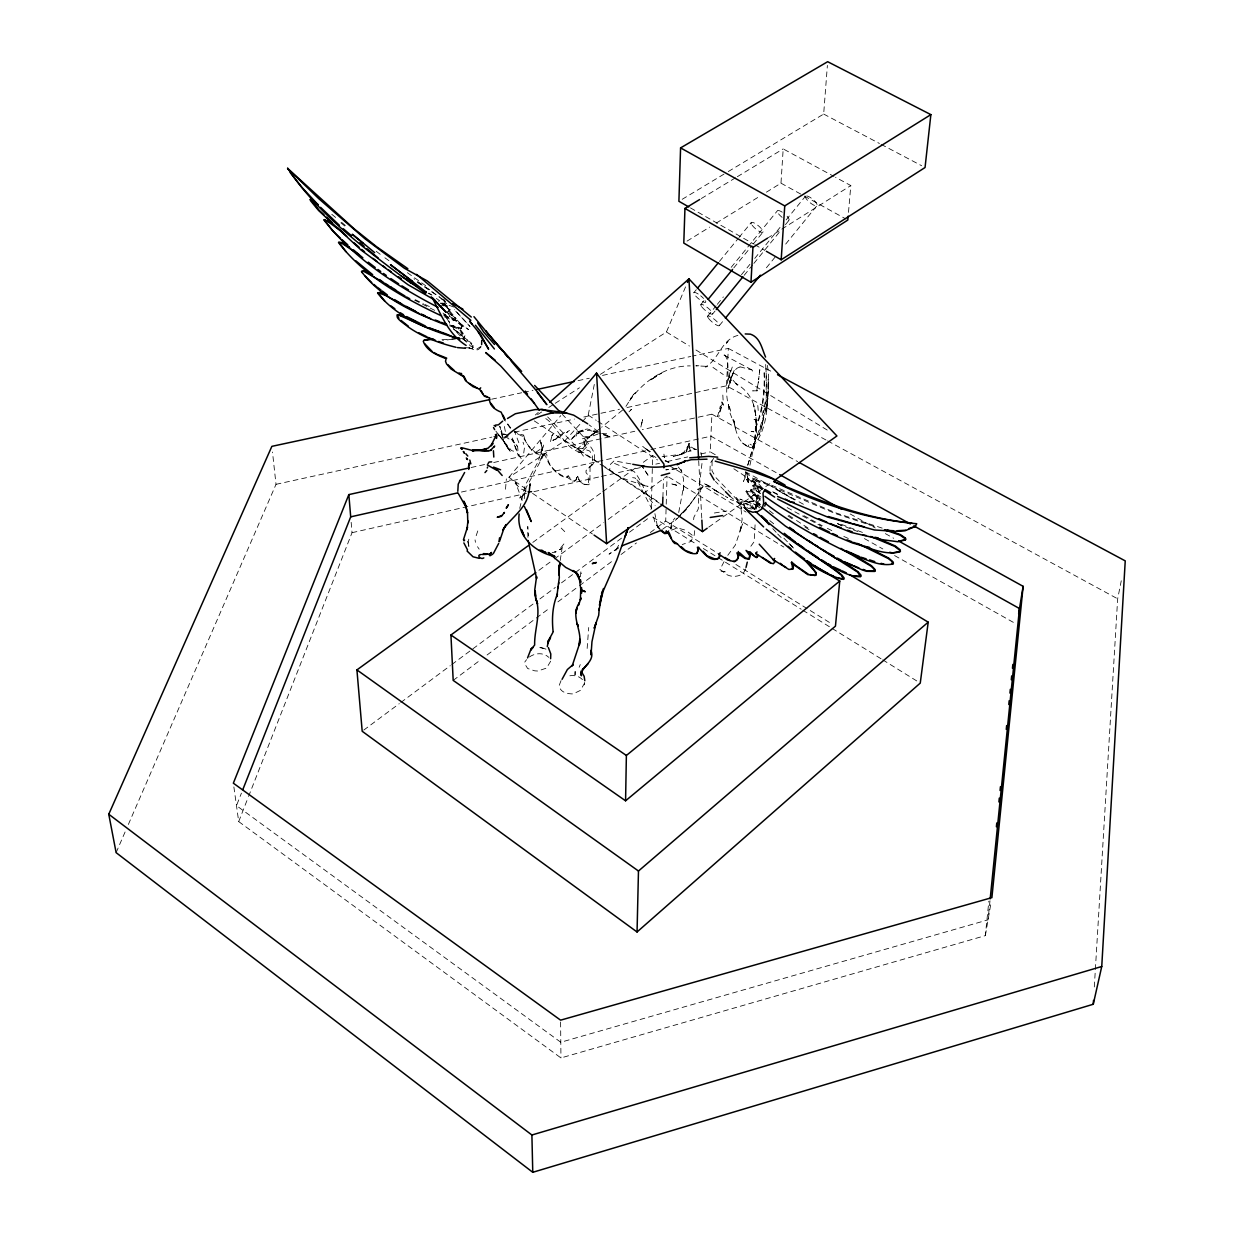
<?xml version="1.0" encoding="UTF-8"?>
<svg xmlns="http://www.w3.org/2000/svg" width="1234" height="1234" viewBox="0 0 1234 1234"><rect width="100%" height="100%" fill="white"/><g stroke="black" fill="none" stroke-linecap="round" stroke-linejoin="round"><path stroke-width="0.75" stroke-dasharray="5 3.75" d="M590.083 466.653L589.883 483.173L588.741 484.731L582.942 484.499L576.587 477.342L577.666 476.293L579.348 480.134L583.343 484.098L588.741 484.731L588.001 475.044L586.011 472.622L586.027 470.648L590.747 465.928M529.201 482.093L542.744 456.919L543.438 454.683L541.448 445.443L541.155 453.634L543.839 444.163L537.885 462.195L525.252 485.147L519.699 508.501M524.249 498.783L525.237 489.204L527.628 484.947M468.874 546.06L467.532 540.893M527.921 537.314L527.751 526.486L528.43 535.849M651.321 508.531L652.647 455.516L655.933 457.506M650.318 532.564L665.712 521.01L666.175 506.033M666.221 504.166L667.085 476.093L605.323 521.504M662.889 497.379L663.491 478.915M505.508 489.25L506.356 478.9M755.979 509.426L756.504 497.132L755.979 509.426L756.195 507.189M715.242 454.698L710.213 451.86L711.91 414.177L642.312 429.602M825.962 439.983L726.471 385.81L728.338 348.404L692.644 356.071M1094.311 986.969L1117.665 598.814L1121.274 580.751M766.407 192.165L780.983 183.172L783.189 148.913L833.906 176.4M694.696 530.651L694.202 535.217L690.731 541.556L682.217 544.533M755.085 524.836L754.159 541.695L749.069 548.698M701.976 463.46L699.169 486.998L698.259 508.979L693.863 517.293L693.292 523.401M728.261 171.557L823.664 114.068L827.382 65.448M580.443 576.833L580.936 570.602L581.307 573.563M587.153 648.452L588.711 627.504M727.813 380.041L732.317 366.93C725.777 380.72 724.435 398.135 730.96 412.002L728.492 403.626L728.77 409.688L732.564 419.791L734.739 422.105L732.564 419.791M848.483 212.371L850.812 185.563L835.588 177.326M756.257 508.207L758.416 490.608L757.383 484.653L754.699 482.016L746.292 479.44L748.853 482.463L746.755 473.64M233.874 786.937L238.702 821.582L560.946 1057.939L985.349 935.619L988.835 901.236M989.992 900.743L988.064 919.839L560.791 1042.252L236.481 805.632L241.417 793.154M560.19 560.544L562.18 547.603L564.015 543.808L558.925 550.056L561.763 548.498L554.868 551.937M678.715 512.465L683.775 485.841L683.374 491.98L683.559 479.131L681.06 469.676L682.618 472.591L678.268 467.023M523.74 452.986L524.573 446.693L523.031 442.219M561.054 680.597L559.295 685.148C559.326 692.259 567.424 693.94 573.131 693.924L580.396 690.392L584.577 683.142C582.278 676.911 575.214 674.551 569.121 675.923M712.08 460.837L712.003 470.817L715.226 476.339M762.319 424.712L763.676 415.164L762.643 423.879L758.987 434.985L761.794 427.473M468.935 348.266L472.329 348.605L473.239 345.721L470.771 342.404L463.552 338.563M472.329 348.605L473.239 345.721M468.473 541.14L468.781 539.181M576.587 477.342L576.17 479.98L573.733 481.692L566.977 477.111L565.743 477.635C556.133 474.781 548.513 465.403 545.521 455.886L536.235 453.68L529.926 448.22L522.429 436.327L515.812 432.918M443.052 306.078L443.422 303.888L445.459 302.145L441.865 299.075M584.345 684.824L584.685 682.865M985.349 935.619L991.257 901.344M476.185 535.679L478.005 530.281M526.255 489.08L508.917 477.296L565.064 440.569L588.202 415.164L594.742 382.232M748.622 445.042L748.328 445.968A3.394 2.915 -29 0 0 751.228 447.618L752.971 445.875L750.01 444.178M550.487 441.571L551.752 436.527M747.681 465.233C755.964 438.564 765.836 400.402 735.865 383.512L738.148 386.072L730.05 376.802M722.245 404.629L720.224 406.572L717.556 416.521L722.245 404.629L721.859 401.852L723.417 405.292L721.412 407.235L718.743 417.185M759.666 503.379L757.661 503.919L757.923 507.853M754.992 508.115L757.661 503.919M731.407 377.666L734.415 369.969L730.914 377.866M464.956 335.694L463.706 338.44L464.956 335.694L460.637 329.941L453.032 325.452M550.673 661.193L546.585 668.057L537.823 671.034L534.754 670.849L527.643 668.489L524.944 664.123L524.743 662.103L526.563 659.65M547.649 416.922L577.867 448.173L582.741 448.544L589.852 451.12L592.351 455.963L592.443 461.84L591.194 465.85L593.261 463.814L594.51 459.804L594.603 453.788L592.104 448.929L584.299 437.7L562.334 414.346M747.819 465.11L752.555 449.562L756.01 432.579L756.257 419.282L755.995 424.666L755.81 415.38L753.511 404.567C757.784 419.761 757.321 436.003 753.28 451.181L754.977 441.587L749.655 466.529M745.984 472.514L743.47 481.43L747.094 473.393M577.666 476.293L575.275 481.013M670.602 528.198L671.898 521.751L674.998 518.049M238.702 821.582L247.849 798.259M248.558 796.47L352.029 532.687L350.857 518.604M449.839 326.007L460.899 328.676L462.488 325.761L457.243 320.223L444.98 314.315M460.899 328.676L462.488 325.761L458.061 322.969L462.488 325.761M576.047 436.157L577.142 433.442L580.319 432.795M579.162 667.239L580.258 664.586M600.372 374.38L666.437 332.023L685.95 285.964M731.346 377.172C733.52 373.131 735.402 366.714 741.094 367.084L739.305 366.621L752.03 369.984L753.696 373.177M116.119 852.648L125.297 831.5M128.367 824.451L276.015 484.33L272.483 452.045M670.525 529.016L671.99 525.823L670.648 528.707M618.65 545.258L615.072 551.521L617.308 548.42M727.782 555.315L735.294 545.104L742.544 523.91L739.829 531.777L742.143 519.499L740.708 505.632L741.757 508.716L735.541 496.716L741.819 503.827L730.327 499.354M745.706 568.874L743.331 573.301C737.238 577.928 727.721 577.327 722.769 571.327L719.916 569.614L724.096 561.609M629.556 400.834C643.022 381.399 665.789 365.557 690.3 365.896M650.889 509.503L651.583 508.331L638.641 483.466L635.124 477.974L632.595 477.666M625.947 406.418L633.366 394.633L630.79 398.243M525.962 490.931L523.139 495.358L519.73 498.012L526.008 493.399M678.654 516.707L689.297 505.338L702.933 486.782L697.611 489.374L706.203 486.535L712.064 487.353L703.642 483.188L727.751 497.703L725.33 496.191M693.431 499.693L695.158 497.317L685.657 510.352L679.518 516.383M713.684 458.416L710.244 463.166L709.997 471.697M719.376 325.575L724.204 319.652M766.407 267.778L776.047 255.916M785.703 244.07L817.062 205.523M733.767 267.917L752.046 245.551M753.264 244.054L762.998 232.115M707.653 316.166L716.106 305.801M717.324 304.32L723.355 296.916M741.464 274.704L749.917 264.338M754.745 258.415L780.104 227.318M786.135 219.914L805.463 196.221M712.635 314.007L715.057 311.03M744.179 275.305L752.678 264.878M753.881 263.397L780.582 230.635M785.426 224.681L789.066 220.223M693.863 292.659L696.3 289.682M719.468 261.377L737.762 239.01M738.981 237.53L751.167 222.629M700.819 304.52L704.46 300.063M731.191 267.346L777.358 210.829M508.917 477.296L560.76 415.657M444.749 317.045L453.726 320.732L455.978 318.326L449.5 310.783M453.726 320.732L455.978 318.326L447.402 312.325M582.741 448.544L586.736 443.947L588.387 444.471M762.288 489.389L755.948 485.271L752.03 480.381L752.632 479.733L762.951 483.759M882.171 528.121L835.711 512.835L769.815 484.422L758.694 480.828L754.637 478.345L754.036 479.008L835.079 513.467L877.929 527.674M760.036 493.307L756.349 490.762L752.694 485.826L755.578 484.052L759.65 486.72M752.694 485.826L755.578 484.052M760.576 500.094L753.712 494.865L750.411 489.929L753.65 488.494L757.83 489.142L760.746 491.009M680.952 514.208L689.297 505.338M760.684 506.866L748.514 495.914L745.999 491.302L749.377 490.314L752.509 491.41L760.992 497.148M753.156 508.747L750.735 505.94L749.3 501.359L754.313 500.803L760.684 504.475M600.542 433.628L589.281 430.28L575.723 432.517L581.569 430.419L583.836 429.941L576.617 433.55L570.201 440.26C575.46 436.126 580.103 429.941 587.153 429L597.256 431.514M746.663 510.12L744.596 507.853L743.701 503.657L746.246 503.148L755.177 508.716M629.001 411.832L631.453 409.333L629.186 411.539M580.366 446.23L576.031 450.364M622.538 410.104L601.637 427.211M566.977 477.111L568.257 475.846L572.607 481.167L575.661 480.628M544.132 454.775L545.428 453.541L546.816 454.636C547.48 465.017 556.858 474.18 566.144 477.249L568.257 475.846M522.429 436.327L523.74 435.093L519.036 433.967L514.146 431.021M545.783 418.588C558.925 427.319 564.709 450.194 581.337 452.23L587.585 446.122L586.736 443.947M752.833 446.507C768.643 428.815 767.455 401.806 768.18 379.486C769.8 401.482 762.01 422.444 754.421 442.667C765.99 418.233 771.42 391.271 767.27 364.308M662.504 529.324L677.188 518.527M675.214 520.362L680.736 515.272M757.46 502.053L759.296 500.372L759.496 498.181L762.196 498.181M633.351 394.587L635.525 392.613M535.386 414.979L538.255 412.434M443.068 304.767L447.017 305.831L450.086 309.873L447.495 311.893M441.278 306.063L443.299 304.351L447.448 304.659M588.711 467.933L593.261 463.814M596.67 431.329L586.952 439.088L600.187 428.337M448.127 311.354L450.086 309.873L441.14 302.993M597.935 434.075L586.983 438.008L596.608 431.298M453.187 680.397L480.905 659.604M487.06 654.992L534.816 619.175M536.343 618.033L550.21 607.637M557.907 601.853L577.928 586.844M579.471 585.687L613.36 560.282M621.057 554.498L636.451 542.945M363.737 730.112L399.276 703.658M400.819 702.501L450.271 665.681M451.814 664.524L533.705 603.549M539.89 598.937L555.331 587.446M561.516 582.834L573.872 573.625M575.414 572.483L621.766 537.962M629.494 532.209L648.035 518.403M538.934 570.309L552.832 560.097M554.375 558.956L603.781 522.63M532.795 542.405L601.282 492.752M602.84 491.626L635.525 467.933M643.315 462.287L652.647 455.516M708.732 527.134L772.823 481.553M752.03 480.381L754.637 478.345M535.772 452.323L541.371 448.528M588.803 436.975L593.369 433.967L590.87 435.617M618.419 547.989L609.041 554.159L618.604 547.587M537.515 414.655L542.358 411.554M548.806 407.421L553.634 404.32M555.238 403.302L579.425 387.8M767.378 238.255L780.212 230.156M781.816 229.138L850.812 185.563M687.029 241.108L709.704 227.118M716.183 223.123L759.928 196.16M701.328 198.52L735.711 177.681M737.346 176.693L783.189 148.913M682.201 199.306L726.61 172.544M446.677 303.209L444.502 304.382L438.456 301.019M440.523 303.117L443.87 304.937L446.045 303.78L444.07 301.081M724.019 355.114L752.03 369.984M529.417 656.982C535.186 652.879 543.407 652.277 548.791 657.352M582.587 444.379L584.7 443.407L583.481 439.242L585.178 446.045L587.585 446.122L584.299 437.7L585.132 439.859M545.428 453.541L538.888 454.559C531.669 450.379 525.113 443.592 523.74 435.093M671.512 530.142L677.389 527.905L685.225 530.096M582.463 438.81L589.204 436.497L584.607 436.759M509.21 480.227L512.372 479.933M737.901 335.417C721.119 339.473 719.175 359.618 705.293 366.976L708.594 366.452L696.284 365.835M750.411 489.929L757.244 489.79L760.051 491.718M755.532 506.279L757.522 505.739L739.876 499.107L761.008 506.526M461.022 335.756L462.21 335.447L461.902 333.766L457.367 327.534M452.091 339.227L442.605 340.584M352.029 532.687L526.424 493.338M533.936 491.641L599.57 476.833M601.436 476.401L640.816 467.516M655.825 464.138L659.573 463.29M667.07 461.593L687.708 456.935M700.835 453.973L710.213 451.86M461.393 492.058L649.007 450.055M650.889 449.623L710.923 436.188L778.006 473.655M471.126 467.516L486.165 464.185M493.693 462.519L634.785 431.268M276.015 484.33L491.857 437.114M493.739 436.713L504.999 434.245M514.377 432.193L574.442 419.066M583.836 417.015L619.483 409.21M626.995 407.559L726.471 385.81M491.656 399.199L521.704 392.751M523.586 392.335L532.98 390.33M578.067 380.658L589.328 378.236M602.485 375.414L690.778 356.472M581.569 430.419L582.895 430.126M576.617 433.55L578.252 433.211M743.177 504.197L745.737 503.688L754.437 509.426M552.169 552.616L555.994 551.907L552.817 551.552M714.347 513.005L726.857 510.999M460.698 338.471L464.262 337.977M745.999 491.302L751.907 492.042L760.129 498.012M748.776 501.899L753.789 501.359L759.959 505.2M662.134 456.673L682.032 454.205L690.963 450.425L673.255 456.688L682.032 454.205L679.949 454.513L684.099 451.968L689.621 443.546L685.734 453.341L688.387 443.006L690.978 451.551L687.77 444.379L690.068 447.448L688.31 445.459L694.125 448.698M578.098 452.446L581.337 452.23M441.988 339.674L448.59 339.396M695.775 365.835L698.876 365.758M464.586 347.618L472.9 348.142M746.585 490.669L749.115 495.281L755.146 495.389L760.514 498.752M601.652 433.442L606.434 433.859L603.38 433.489M752 508.994L748.606 508.547L740.585 503.302L716.029 477.728M696.238 449.33L693.801 449.022L696.439 449.5M596.207 431.792L593.384 431.406L596.917 431.977M743.701 503.657L745.12 507.313L750.318 507.914M721.119 571.219L725.176 571.836L722.769 571.327M631.006 463.907L614.131 460.837L610.599 464.185L609.581 470.324C619.946 478.931 635.279 482.432 648.035 486.319L642.467 485.378L635.124 477.974M451.659 318.249L453.989 318.788L468.565 329.601L451.659 318.249L446.631 311.755M449.5 324.943L461.547 328.136M526.1 491.101L520.332 488.618L515.149 483.281M513.622 451.166L511.462 450.58L504.305 441.865L499.77 426.208L503.395 440.831L510.999 452.616L504.598 443.176L508.099 448.466M508.192 435.293L503.441 433.874L508.115 437.006M862.443 532.425L838.194 523.139M449.022 305.261L453.742 307.05M853.064 529.741L860.083 532.409M837.562 523.74L851.321 529.062M712.959 367.423L723.309 374.565M603.596 434.877L607.73 436.543L604.382 435.016M443.885 315.75L454.359 320.192M762.211 488.664L754.977 484.684M603.333 434.167L610.737 437.268L603.889 434.121M761.887 488.895L753.295 485.178L756.951 490.114L759.789 491.934M665.049 460.853L668.705 462.442M468.997 347.587L475.398 350.487L478.561 349.423L482.417 345.535L476.71 349.099L470.57 346.044L462.858 338.656M462.765 339.196L470.216 342.867L472.684 346.168M843.794 536.42L848.468 538.548M614.532 463.444L634.137 471.558C642.883 481.784 645.32 496.238 655.131 505.508M424.851 304.428L432.656 308.13M669.044 462.395L665.589 460.76L667.702 461.794M772.762 491.78L779.472 494.988M447.017 305.831L436.342 298.427M415.241 299.692L423.293 303.687M414.639 300.201L434.8 310.413M443.993 315.133L456.595 320.763L461.84 326.3M827.351 528.353L834.153 531.839M823.664 114.068L879.426 143.468M881.107 144.347L921.659 165.726M728.338 348.404L770.741 371.11M443.083 299.723L413.992 278.822M428.09 293.183L431.129 294.818M452.153 326.146L460.081 330.403L464.4 336.157M787.153 507.59L821.582 526.332M773.317 492.428L778.808 495.389M827.644 440.893L1117.665 598.814M733.829 468.766L747.542 477.867L760.36 490.654M803.843 515.627L822.245 525.73M780.983 183.172L802.702 195.157M804.383 196.083L846.138 219.112M711.91 414.177L797.704 461.639M440.846 303.255L443.87 304.937M850.118 513.93L875.261 527.982M885.333 533.612L893.709 538.286M720.224 406.572L721.412 407.235M745.398 471.666L797.349 500.881M799.03 501.822L804.059 504.644M837.577 523.494L842.606 526.332M864.386 538.579L882.834 548.945M894.557 555.547L1015.227 623.417M733.335 419.529L735.449 428.522L733.752 420.254C735.464 430.959 738.503 443.808 750.118 447.51M690.454 207.898L753.141 243.746M754.792 244.687L764.694 250.348M742.266 443.006L748.884 446.801M763.615 488.834L756.55 484.623L752.632 479.733M755.948 485.271L761.594 488.633M669.044 465.434L746.138 512.064M668.72 477.095L783.837 547.063M666.437 332.023L689.39 346.014M695.945 350.009L828.724 430.974M665.712 521.01L717.941 553.356M735.896 564.478L832.179 624.142M652.755 517.108L696.794 544.441M703.318 548.498L716.368 556.596M718.003 557.598L801.19 609.226M802.825 610.244L830.544 627.443M832.179 628.461L881.122 658.817M882.742 659.835L917.001 681.091M429.741 289.836L416.089 281.306L439.381 296.993M757.167 506.063L759.82 507.868M787.94 515.997L794.31 520.069M756.349 490.762L760.591 493.492M650.441 451.69L644.503 447.849L652.647 454.313M588.202 415.164L596.269 420.378M597.873 421.411L657.521 459.974M796.47 520.47L810.028 529.324M804.861 526.964L809.381 529.91M565.064 440.569L600.264 463.722M601.868 464.771L659.45 502.67M534.276 420.902L603.164 466.221M604.768 467.285L659.234 503.117M504.891 436.265L511.138 440.43M598.413 431.746L588.988 424.82M788.711 515.272L794.958 519.483M532.564 493.353L592.459 534.014M428.969 293.106L431.915 295.111M407.374 272.699L428.429 287.676M747.017 510.274L730.127 496.377M759.943 498.212L754.313 494.232L751.012 489.281M753.712 494.865L760.761 499.847M384.869 257.767L390.592 261.855M745.629 472.452L757.044 481.877L762.473 488.186M450.395 314.207L455.978 318.326M376.216 251.289L380.55 254.559M688.264 532.147L692.814 535.679L693.261 537.777M769.414 510.645L773.579 513.915M453.526 329.2L467.64 340.275L455.238 329.648L457.999 332.825M769.815 520.64L775.214 524.99M444.225 305.137L450.086 309.873M749.115 495.281L761.131 505.2M341.54 222.305L345.967 225.915M340.862 222.814L346.754 227.642M748.514 495.914L760.36 506.017M642.667 446.353L645.598 448.76M331.776 214.284L335.864 217.647M440.754 298.026L445.489 302.176M745.12 507.313L749.825 511.848M744.596 507.853L749.316 512.388M561.208 528.09L566.653 533.551M724.25 490.422L715.427 481.383M444.487 313.899L447.819 317.277L449.592 323.231M783.899 538.194L794.295 548.806M777.667 533.998L782.85 539.289M789.081 543.5L795.035 549.732M456.75 332.285L460.421 336.111M659.928 528.784L655.377 523.91L653.064 515.349M455.747 311.199L470.031 326.47L454.359 309.703M448.868 311.323L455.346 318.866M511.246 439.088L517.617 446.631L518.481 456.133L512.249 439.381L517.617 446.631M772.777 528.63L776.448 532.656M580.288 450.888L577.867 448.173L583.435 456.148M510.737 427.92L506.464 422.229M510.336 428.306L504.613 419.992M754.884 509.596L749.3 501.359M660.776 530.543L656.179 524.635L659.018 528.476M454.343 329.524L443.006 313.02M495.821 431.082L506.387 444.857L509.75 451.15L503.395 440.831L501.513 430.651L502.377 436.79L502.084 435.479M498.166 434.121L501.698 438.625M446.384 306.371L449.454 310.428M499.338 435.509L503.457 440.97M443.716 299.152L445.69 301.867M477.512 546.724L479.162 549.161M724.543 354.852C731.33 362.935 724.744 374.55 730.574 383.157L729.201 375.182M521.195 458.662L516.568 450.101L511.694 436.126M517.046 485.224L515.534 482.401L523.154 503.21M518.835 442.728L514.717 431.807M657.367 526.054L654.899 513.653M540.415 440.754L541.51 446.168L540.893 442.296L541.279 444.194M468.118 541.572L468.75 544.533M504.382 426.501L505.385 431.591M700.881 452.477L701.606 456.364M584.7 443.407L585.178 446.045M475.059 539.89L475.445 542.312M468.612 544.826L468.843 546.569M765.682 364.462C766.407 381.568 769.106 399.723 762.072 415.889L766.283 397.471L766.052 368.195M757.784 405.462L758.324 411.678M722.816 395.065L723.417 405.292M698.691 460.745L701.776 518.172M560.606 1021.999L560.946 1057.939M705.416 300.772A7.635 1.82 39.4 0 1 701.529 300.926A7.635 1.82 39.4 0 1 693.924 293.507A7.635 1.82 39.4 0 1 699.107 294.618M700.681 295.805A7.635 1.82 39.4 0 1 703.55 298.427M787.107 216.274A7.512 2.129 39.4 0 1 786.567 220.13M782.109 217.354A7.512 2.129 39.4 0 1 777.266 211.091A7.512 2.129 39.4 0 1 782.757 212.51M806.805 195.913A7.435 2.19 39.4 0 1 816.677 203.595A7.435 2.19 39.4 0 1 811.124 203.533A7.435 2.19 39.4 0 1 805.956 195.898M748.205 481.075L748.205 482.664L747.465 476.262L748.205 481.075M663.923 454.143L664.355 457.567L663.923 454.143M764.185 372.807C765.188 393.168 763.121 413.436 753.82 431.807L751.09 431.36L753.82 431.807C762.103 413.097 764.694 393.168 764.185 372.807M759.789 369.753L758.617 379.825L759.789 369.753M767.826 397.996L766.484 411.863L767.826 397.996M758.432 381.753L756.658 390.808L758.432 381.753M641.988 422.167L640.785 427.334L642.621 419.637L641.988 422.167M728.461 386.628L728.014 388.509L731.577 377.296L728.461 386.628M543.053 454.143L539.674 461.578L543.053 454.143M552.539 434.754L551.783 436.034L554.143 433.057L552.539 434.754M727.119 342.173L726.41 343.299L728.091 341.139L727.119 342.173M569.445 430.342L566.607 432.563L569.445 430.342M558.987 435.756L554.328 440.646L558.539 436.558L552.817 440.445L559.619 437.237L565.049 432.27L558.987 435.756M654.853 377.08L649.778 380.535L661.717 372.915L654.853 377.08M757.29 390.762L752.663 390.87L757.29 390.762M676.942 468.689L665.805 469.83L676.942 468.689M540.955 647.356L539.844 647.572L546.585 649.393L540.955 647.356M744.272 501.791L740.662 502.145L744.272 501.791M758.17 420.3L754.005 419.545L758.17 420.3M676.618 485.209L670.494 483.574L676.618 485.209M718.712 492.428L712.512 488.865L718.712 492.428M776.818 489.744L775.97 489.327L794.588 499.893L776.818 489.744M647.943 475.105L642.066 466.128L647.943 475.105M731.114 380.535L729.294 375.954L731.114 380.535M701.915 307.019A7.574 1.789 39.3 0 0 712.203 314.254A7.574 1.789 39.3 0 0 706.064 306.526A7.574 1.789 39.3 0 0 701.915 307.019M708.732 318.619A7.512 1.758 39.3 0 0 718.944 325.822A7.512 1.758 39.3 0 0 712.882 318.187A7.512 1.758 39.3 0 0 708.732 318.619M752.169 225.282A7.589 2.067 39.5 0 0 762.535 232.424A7.589 2.067 39.5 0 0 756.581 224.387A7.589 2.067 39.5 0 0 752.169 225.282"/><path stroke-width="1.5" d="M535.062 590.87L535.602 597.888L537.53 603.796L535.602 597.888C541.525 613.499 534.229 629.371 534.646 645.027L530.605 650.133L527.566 657.923M550.626 658.709L550.796 653.958L548.39 647.603M535.849 572.591L450.934 635.016L453.187 680.397L625.576 800.804L626.378 755.47L839.752 581.044L815.088 566.051M481.63 344.625L481.723 340.383M749.593 558.246L749.655 555.485L746.03 550.426L756.673 557.629L757.661 555.886L755.717 553.31L757.059 551.922M528.121 545.783L356.919 669.908L362.194 731.268L637.053 931.979L638.472 871.019L928.199 622.167L849.47 574.55M468.766 469.429L468.935 463.352M553.063 631.237C551.799 618.404 552.431 605.925 557.444 593.955L556.842 596.531L559.326 577.404L558.755 565.511L558.863 574.951L559.881 562.673L559.11 568.627L559.742 564.061M662.889 497.379L662.658 504.768L606.634 543.654L594.032 535.093M663.846 467.825L663.969 464.138L596.546 373.084L563.228 412.711M766.345 251.289L781.184 259.772L925.053 167.516L930.868 114.623L827.659 61.7L680.582 147.895L678.901 201.281L688.803 206.942M699.693 199.507L684.947 208.438L683.79 243.098L750.966 282.247L847.82 220.038L848.144 216.197M698.706 547.279L697.164 553.14M580.52 581.985L580.628 579.903M750.966 282.247L752.941 247.386L767.378 238.255M575.09 674.689L575.245 671.79M489.775 399.6L271.866 446.353L108.762 814.239L116.119 852.648L532.764 1172.3L1093.262 1004.26L1101.746 966.5L1125.238 560.884L777.528 374.735M1093.262 1004.26L1093.494 1000.419M781.184 259.772L784.747 205.908L930.868 114.623M579.317 644.811L579.779 639.32L579.317 644.811C582.834 630.543 569.83 616.136 579.378 602.763L578.468 605.462M547.294 646.539L548.513 640.492L553.125 631.978M519.159 513.992C516.151 535.911 534.754 552.138 554.606 556.472M839.752 581.044L835.449 626.162L625.576 800.804M996.393 826.765L996.779 822.955M998.908 801.946L999.293 798.12M1000.064 790.485L1000.45 786.66M1006.265 729.371L1006.651 725.561M1008.78 704.552L1009.165 700.742M1009.936 693.092L1010.322 689.282M1011.294 679.733L1011.679 675.908M1012.451 668.273L1012.836 664.447M990.192 898.83L1019.485 608.547L898.753 541.094M913.777 525.854L1023.125 586.335L991.889 897.642L560.591 1020.163L233.349 783.189L348.836 494.603L469.244 467.933M558.123 587.785L558.323 586.212M558.57 584.206L558.771 582.618M928.199 622.167L920.255 683.112L637.053 931.979M499.06 541.479L499.554 537.793M1018.636 613.807L1023.125 586.335M496.778 436.589L496.484 438.394L495.42 434.522M599.045 610.321L602.408 591.703M529.216 491.317L530.018 484.237M746.015 567.439L747.28 562.149M487.322 468.025L487.553 467.069M601.097 595.482L599.493 605.323L603.256 590.901L616.83 559.928L628.106 527.951M764.772 506.094L765.82 502.423M579.101 603.565L580.967 597.95L580.366 600.14L580.72 588.865L579.409 579.085M528.862 492.582C526.178 508.022 512.866 516.537 504.089 528.09L504.876 526.872L502.701 530.296L506.187 524.558L505.23 526.1M529.972 485.348L530.327 484.129M625.638 535.355L628.276 527.643L624.913 536.805M463.444 539.798L467.485 527.072L467.054 529.633L467.887 520.871L467.809 523.015L467.547 513.961L465.85 506.279L467.624 512.912L467.347 511.817M579.378 644.179L572.19 665.913L573.224 664.524L567.378 669.522L562.056 679.332M601.529 593.77L603.503 588.495M499.431 541.587L504.104 527.951M242.82 789.59L350.703 516.845L348.836 494.603M687.461 282.416L688.958 278.869L836.914 435.972L774.397 480.442M719.993 555.655L718.928 558.107L715.412 559.187L707.128 555.855M464.616 472.499L458.23 484.114L457.814 491.302M468.396 466.452L469.753 463.274M547.649 643.716L550.534 637.562L548.513 640.492M547.773 642.004L548.328 640.847M661.193 530.157L665.064 533.181L667.054 532.965L668.627 531.021M491.178 445.381L496.824 433.982M911.725 522.985C863.26 518.326 817.957 500.171 773.641 481.383C818.343 503.688 866.839 519.391 916.739 523.725L915.242 526.502L905.062 530.743L895.082 531.33L874.397 529.957L827.628 517.061L777.559 496.469M460.776 447.896L461.778 449.315M757.105 557.197L758.092 555.454M684.824 460.76L683.944 462.303L685.78 460.606L677.096 464.817M494.109 447.001L494.649 446.06L490.546 450.364M487.954 463.799L489.05 462.01L491.672 461.871M503.858 513.344L504.444 512.418L501.374 516.367L497.256 517.277L501.806 515.55M498.721 543.361L493.307 553.65M583.05 668.689L582.263 669.815L588.217 663.522M775.384 561.115L773.425 563.676L770.17 563.043L755.717 553.31M491.255 445.782L492.983 443.438L488.032 448.189L481.013 450.04L485.965 449.238M459.495 481.198L460.483 479.872M725.407 318.171L760.375 275.182M708.193 299.245L732.564 269.413M716.275 309.549L742.961 276.786M697.519 288.201L718.25 262.857M463.984 540.878L464.647 540.106M426.27 292.165L425.159 293.368L426.27 292.165L390.453 264.678L412.557 281.367M484.993 472.591L486.813 470.509M502.685 421.133L498.428 424.835L495.497 425.098M759.218 544.194L774.952 561.563L773.363 559.82L774.674 558.447M777.605 499.03L815.026 517.971L851.568 532.533L882.526 539.721L897.858 541.741L905.324 539.968L905.386 538.086L900.434 534.63L887.354 529.957M773.363 559.82L788.819 569.429L792.691 569.167L791.734 562.164L795.22 565.064M489.682 554.236L491.533 552.446L489.05 554.791M667.486 532.07L672.993 541.587L674.689 543.454L677.265 543.67C682.016 549.346 688.942 554.668 696.732 553.542L698.166 550.349L697.395 547.233L698.166 547.402C703.658 552.261 709.797 562.519 718.496 558.508L719.561 556.056L718.836 554.159L720.193 552.847M428.229 339.535L424.573 339.844L423.277 341.278C426.609 350.98 437.299 355.222 446.137 358.708L445.505 361.284L446.569 363.968L450.873 368.858L463.537 376.709L465.557 380.72L473.023 386.689L479.409 389.096L480.72 387.831M407.837 268.673L376.493 246.63L354.374 229L287.537 168.333L318.758 198.674L364.894 238.717L404.366 268.241L427.272 280.936L471.28 317.045M434.707 300.032L407.899 284.653L361.084 250.055L318.573 210.49L310.49 200.664L310.258 199.492L311.477 199.168M549.732 402.253L688.958 278.869L698.598 458.832M507.483 418.496L515.396 413.745L535.17 409.565L542.96 409.565L553.11 412.835L566.915 413.251M504.629 437.854C517.91 425.067 535.17 416.429 553.11 412.835M660.838 504.166L702.485 531.576L707.175 528.245M621.689 545.937L660.452 530.589M489.913 555.778L492.505 554.313M908.903 528.507L915.381 526.363M108.762 814.239L531.9 1135.002L1101.746 966.5M791.04 569.337L793.123 568.72L793.431 566.406L791.734 562.164M891.349 564.185L893.354 563.599L893.262 562.149L888.789 558.154L867.425 547.248M681.955 462.642C668.859 466.868 654.838 468.627 641.248 465.804M686.86 460.914L691.287 459.68L707.02 459.171M661.254 475.491L669.676 473.162M452.091 339.227L458.894 337.838M481.013 554.529C475.908 554.776 480.874 560.236 483.821 557.907M350.703 516.845L457.644 492.906M536.728 389.512L574.304 381.46M898.29 541.279L905.756 539.505L905.386 538.086M472.421 450.996L485.07 449.639M710.198 517.462L722.708 515.565M528.075 491.811L531.576 491.703M433.612 339.242L424.157 340.245M542.883 409.75L559.418 411.847M485.394 554.498L488.309 554.097L483.481 553.588M483.929 451.042L491.209 450.364M897.149 530.728L905.463 530.234M733.304 561.377L735.001 561.269C738.827 559.742 739.12 554.961 738.333 551.49M689.729 457.799L708.717 456.364L717.725 457.166M489.096 450.749L472.653 449.87M749.316 558.771L745.537 558.046L739.706 552.847M465.496 348.281L457.428 347.587M482 554.436L484.484 554.513M539.412 550.225L542.297 550.333M745.213 333.936L750.457 334.167C760.375 337.53 761.872 348.713 765.574 357.058M884.176 530.234L893.601 530.728M867.039 570.895L875.107 571.018L875.245 569.738L871.559 565.789L850.997 553.11M310.258 199.492L317.894 204.474M540.801 409.41L542.96 409.565M473.625 450.024L482.849 450.965M461.593 373.516L458.77 373.208L463.953 376.308L465.974 380.319M794.11 502.346L790.3 501.914L785.364 499.122M853.558 575.815L860.869 576.355L861.085 575.275L858.016 571.743L845.167 562.982M460.143 338.934C430.728 330.897 397.024 317.848 377.589 293.075L379.964 292.396L385.733 294.849M717 458.878C740.385 465.249 763.969 472.622 785.04 485.085M487.322 464.971L496.839 470.339M715.257 461.161L754.684 472.36L773.224 479.07M632.764 464.277L644.657 466.406M456.025 337.622L459.141 338.193M862.628 534.862L866.145 535.541M809.859 574.504L814.579 575.46L816.044 574.951L816.168 572.591L808.856 563.83M874.844 537.268L878.176 537.962M889.683 552.308L892.521 552.909L900.419 551.32L900.126 549.793L895.221 545.952L876.556 537.808M838.534 578.206L843.84 579.008L844.195 578.114L841.65 574.766L826.194 563.136M456.009 347.278C438.996 343.16 422.213 336.897 407.852 326.717C405.153 324.033 393.538 317.508 398.166 314.809L425.113 326.779L443.068 332.887M479.255 558.339L473.008 556.781L467.007 550.95M493.507 467.1L500.634 469.815M864.309 546.153L869.785 547.526M852.802 523.648L864.386 526.872M881.091 563.336L883.868 564.108M828.23 516.522L838.935 519.56M559.897 411.169L573.702 415.179L587.677 423.802M840.709 520.054L851.074 523.139M861.008 557.228L866.145 558.817M442.158 332.578L447.078 334.183M869.584 559.881L874.783 561.609M446.646 325.344C415.642 313.328 381.877 298.767 361.439 271.557L363.814 271.341L381.507 281.29M748.483 510.753L752.848 512.233L757.877 511.539L762.118 508.701L763.676 503.194L763.013 493.091L765.034 489.466L770.695 492.752M484.854 395.883L487.044 396.623M847.48 530.173L852.216 531.792M441.263 322.382L446.708 324.264M438.672 341.448L443.422 343.098M853.589 542.42L862.52 545.521M446.739 358.153L438.394 354.821M677.08 543.747L673.394 541.217M473.532 450.78L462.118 447.819M441.433 315.842C403.688 297.965 364.03 276.231 338.502 242.512L341.432 242.959L359.063 254.759M692.027 553.033L686.69 550.981M452.77 303.626L462.951 309.179M884.994 530.003L900.002 535.093L904.938 538.548M429.941 328.043L440.523 332.039M870.649 536.451L894.773 546.4L899.694 550.241L899.987 551.768C884.161 556.01 868.104 546.863 852.941 543.145C822.153 530.589 791.812 515.997 764.879 496.33M435.247 320.007L439.828 321.765M863.152 569.398L865.744 570.401M847.126 539.875L851.969 541.772M830.05 523.54L841.156 527.921M428.368 337.484L435.509 340.353M844.565 561.917L852.509 565.172M859.404 556.549L846.431 550.858M421.442 314.161L424.959 315.657M854.113 565.866L858.895 567.933M541.047 550.518L545.999 552.662L543.099 551.151M818.882 518.666L826.857 522.152M370.879 274.149L364.246 271.017L361.87 271.218L362.302 272.668M438.147 307.374C395.79 285.532 353.233 257.844 323.894 219.976L327.195 220.979L342.728 232.393M425.437 326.038L406.572 316.552M832.58 533.566L837.423 535.726M421.056 314.408L430.589 318.65M833.798 567.038L840.786 570.216M857.306 543.469L862.057 545.644M477.049 387.954L469.074 383.358M830.174 574.628L833.644 576.232M730.065 560.544L724.975 557.49M426.995 336.836L418.758 332.779M415.226 321.411L403.641 316.166L397.163 314.716L398.906 318.295M863.646 546.384L888.357 558.586L891.688 561.208L892.922 564.031C878.33 566.869 864.201 558.339 850.735 553.865C820.811 539.536 791.287 523.632 765.08 503.163M842.19 570.879L846.385 572.885M819.638 527.334L829.341 532.055M415.472 311.215L406.325 306.448M419.467 313.698L385.193 295.281L377.974 292.643L384.777 301.158M448.528 334.892L452.909 337.052M554.853 556.441L548.158 552.508L565.696 567.393L577.219 573.347L579.224 577.527L577.126 573.841L572.931 570.509L575.568 572.098L580.906 582.217M837.254 558.077L841.634 560.375M818.62 568.396L828.893 573.933M433.905 352.523L437.021 354.204M770.602 562.611L762.226 557.459M799.385 462.565L910.414 523.987M406.526 296.978L409.719 298.736M813.669 533.69L816.939 535.494M820.194 537.314L828.369 541.834M680.582 147.895L784.747 205.908M779.672 474.596L841.727 509.256M840.863 548.359L871.142 566.205L873.95 568.859L874.675 571.435L866.623 571.311L862.52 570.046L835.14 557.999L785.503 526.178L761.764 507.251M349.546 247.17L341.864 242.62L338.918 242.157L345.921 251.628M828.307 553.063L834.292 556.457M827.659 563.537L830.729 565.28M684.947 208.438L752.941 247.386M416.645 286.365L401.204 275.907M467.501 549.87L463.876 542.898M826.934 552.678L805.37 538.996M394.479 299.584L401.652 303.903M400.479 312.865L403.533 314.716M384.592 283.157L387.677 285.023M828.523 553.634L857.645 572.098L860.499 576.71C847.727 576.787 836.637 568.643 825.561 563.244C801.128 547.634 776.942 531.067 755.578 511.539M806.866 561.054L811.802 564.046L807.422 560.946M394.386 289.558L405.014 296.052M425.375 293.322L406.079 278.93M390.839 286.951L395.744 289.959M821.443 559.773L826.117 562.658M494.633 429.602L493.523 427.519M401.929 285.856L408.469 289.897M814.995 544.888L817.941 546.724M822.384 549.469L826.826 552.2M783.729 565.943L785.981 567.362M808.285 574.196L796.377 566.02M813.052 564.786L817.232 567.501M764.463 490.438L774.674 497.117M386.658 284.483L391.286 287.522M809.118 541.016L812.065 542.945M398.428 276.802L401.42 278.791M494.155 425.468L495.682 426.47M808.023 551.027L818.312 557.861M390.9 278.575L398.644 283.835M450.934 635.016L626.378 755.47M454.282 370.539L447.819 364.632M331.128 223.076L324.311 219.606L332.779 230.959L340.615 238.44M792.429 529.941L803.936 537.993M378.175 257.983L366.868 248.666M379.44 279.563L383.558 282.463M798.012 543.916L803.735 547.973M390.484 305.631L394.849 308.731M356.919 669.908L638.472 871.019M411.416 283.527C366.359 249.993 319.051 215.642 287.661 168.225M789.544 527.35L794.141 530.651M377.974 269.49L380.72 271.465M383.481 273.454L386.242 275.429M382.756 265.773L385.548 267.778M388.34 269.799L391.132 271.819M685.256 550.395L681.276 546.739M466.113 345.443C448.775 334.63 441.386 315.21 432.502 298.289M496.299 468.75L502.176 475.491M794.31 541.618L834.832 570.077L841.279 575.106L843.485 579.363C813.067 572.561 790.146 547.618 766.206 529.185M408.423 326.27L401.081 320.454M795.359 552.092L804.599 558.971M372.653 274.658L355.824 260.821M377.296 287.229L381.028 290.052M780.243 563.29L782.572 565.049M372.976 258.384L377.157 261.577M791.133 562.781L807.869 574.643L815.612 575.399L815.736 573.039L813.931 570.262L803.504 558.817M789.22 537.253L795.112 541.772M368.241 262.163L375.213 267.5M382.324 291.054L387.461 295.034M788.048 546.292L790.979 548.621M371.712 282.632L365.279 276.246M361.732 249.438L364.554 251.721M718.836 554.159L727.551 559.989L734.569 561.686L737.33 559.264L738.302 556.457L736.929 552.894L745.105 558.462L748.884 559.203L750.087 555.053L748.791 551.999M495.312 360.374L485.718 352.569L500.757 366.02L534.507 403.425M362.858 257.844L353.34 249.777M352.662 234.414L374.658 252.615M352.214 234.367L363.228 243.422M416.552 274.364L470.864 320.331M755.085 556.75L749.994 551.768M784.269 533.289L790.007 538.039M359.896 242.743L364.107 246.276M343.283 228.737L351.505 235.709M353.664 242.589L359.048 247.155M373.887 284.437L376.046 286.288M763.63 526.918L747.696 511.262M761.64 515.935L767.193 520.871M342.049 239.704L347.757 244.779M339.365 225.313L320.593 207.327M337.268 227.488L346.723 236.218M323.94 214.731L318.989 210.119L310.675 199.106M461.331 448.328L462.118 449.053M432.347 351.69L424.666 343.669M660.776 530.543L664.632 533.582L666.638 533.366L666.206 530.867L667.054 532.965M326.532 217.215L331.977 222.536M494.526 344.487L483.697 332.069L477.666 322.953M725.422 491.626L730.127 496.377M502.207 350.672L485.625 330.805L511.354 360.513M559.696 411.647L534.646 385.44M318.11 204.782L301.898 187.337L290.206 172.575M521.673 371.434L495.127 342.528M431.221 296.839L446.168 312.356L432.656 298.073M761.702 516.552L769.106 524.62M463.259 451.474L464.354 453.294M494.34 407.899L490.916 403.333M703.118 551.305L706.126 554.714M473.949 316.66L493.585 340.677M504.567 353.402L508.115 357.474M465.804 453.726L467.779 456.04M472.298 324.311L469.599 321.118L480.859 334.985L488.602 349.176L478.16 331.792M511.184 361.146L537.854 392.412L546.863 404.69L537.299 392.427M494.402 348.96L475.429 325.236M525.314 391.085L527.52 394.186M531.175 398.891L539.212 410.243M581.029 671.095L584.145 676.294L584.808 680.736M479.409 389.096L484.438 396.284L489.589 397.842C488.571 405.168 495.142 409.873 501.143 412.141L504.613 419.992M463.783 451.798L464.4 452.785M466.313 457.984L467.069 459.249M710.105 473.146L714.131 480.057M671.45 538.41L669.121 532.672M481.383 390.962L482.91 394.016M467.47 459.495L467.023 458.57L467.439 459.48M524.45 506.603L531.222 521.581L526.625 510.028M503.071 415.241L505.03 419.606M466.128 507.375L458.169 493.184M469.799 460.066L470.817 463.876M580.998 673.378L581.399 675.785L580.967 672.191L581.029 673.887C583.512 665.265 595.066 661.023 590.978 650.333L591.04 654.93L591.95 641.773L596.037 622.846L594.202 628.322L598.691 615.365L599.292 608.208M528.137 540.569L536.62 578.545L536.574 576.571L534.738 590.006L535.556 596.531L535.278 591.086M493.415 450.749L493.801 457.058M596.546 373.084L606.634 543.654M701.868 520.1L702.485 531.576M531.9 1135.002L532.764 1172.3M581.6 587.631L581.677 593.076M576.124 611.54L575.8 613.329L576.864 608.115L576.124 611.54M508.377 504.783L506.341 508.053L508.377 504.783M531.299 648.745L530.605 650.133L532.887 647.48L531.299 648.745M593.168 563.336L592.289 563.645L596.361 562.503L593.168 563.336M585.147 591.657L582.448 590.423L585.147 591.657M578.283 625.839L576.849 623.463L578.283 625.839M465.311 504.428L463.814 501.158L466.066 506.449L465.311 504.428M523.926 535.51L521.781 530.096L523.926 535.51"/></g></svg>
